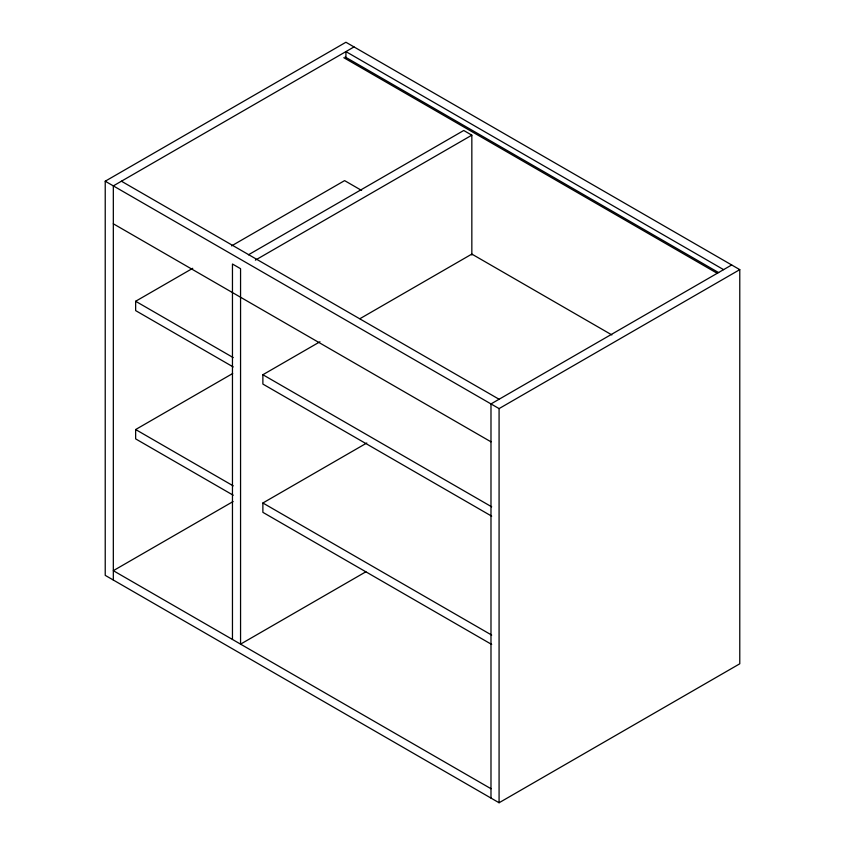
<?xml version="1.0" encoding="UTF-8"?>
<svg xmlns="http://www.w3.org/2000/svg" width="845" height="845" viewBox="0 0 845 845"><rect width="100%" height="100%" fill="white"/><g stroke="black" fill="none" stroke-linecap="round" stroke-linejoin="round"><path stroke-width="1.27" d="M105.224 181.21L345.922 42.25L739.776 269.639L739.776 663.79L499.078 802.75L105.224 575.361L105.224 181.21L499.078 408.6L739.776 269.639M354.013 46.929L113.325 185.889L113.325 580.029M233.22 366.952L135.644 310.611L135.644 301.264L192.734 268.309M231.562 245.884L344.602 180.619L361.628 190.452M248.419 254.81L463.747 130.489L471.837 135.168L471.837 255.042M255.37 260.144L471.837 135.168M233.22 495.223L135.644 438.882L135.644 429.535L232.702 373.501M491.674 516.168L262.879 384.074L262.879 374.726L319.97 341.76M359.938 318.692L471.837 254.081L611.854 334.916M233.093 501.539L113.325 570.681L490.987 788.723M491.674 644.439L262.879 512.345L262.879 502.997L366.793 443.002M731.675 264.971L490.987 403.931L490.987 798.071M365.885 571.79L240.561 644.144L240.561 268.689L232.459 264.02L232.459 639.475M723.584 269.639L345.922 51.598L345.922 58.136M345.14 56.964L718.651 272.608M343.83 57.713L717.331 273.358M121.416 181.21L499.078 399.252M113.325 223.788L490.987 441.829M135.644 301.264L233.22 357.604M262.879 374.726L491.674 506.82M135.644 429.535L233.22 485.875M262.879 502.997L491.674 635.091M499.078 408.6L499.078 802.75"/></g></svg>
